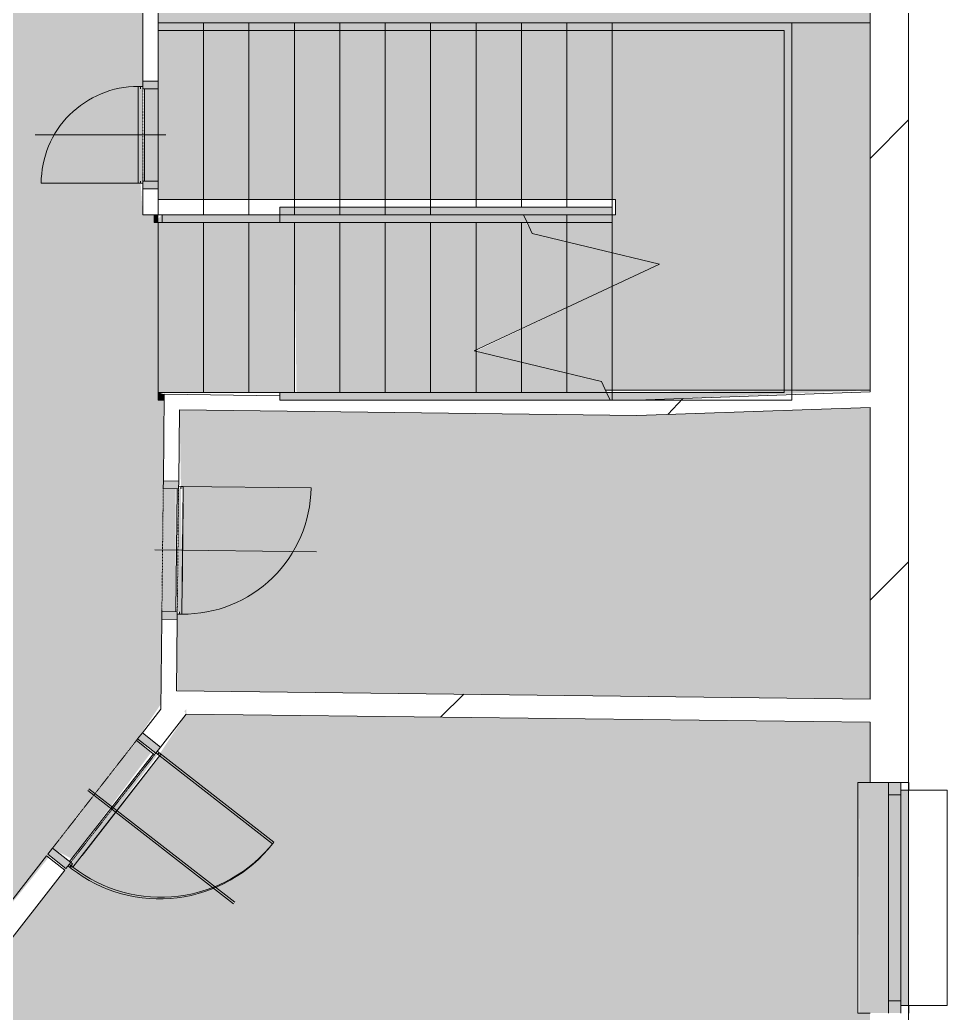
# Model space of a CAD drawing. Header units: millimetres. Extents: x 46521 to 256645, y -45352 to 20466.
# Drawn here: x 218641 to 224664, y -24364 to -17908 of the extents above; entities that cross this region are included whole.
import ezdxf

# ---------------------------------------------------------------- set-up
doc = ezdxf.new("R2010")
doc.units = ezdxf.units.MM
doc.linetypes.add('Čerchovaná se dvěma tečkami', pattern=[2.59, 1, -0.53, 0, -0.53, 0, -0.53])
for name, color, linetype, lineweight in [('A-DETL-GENF', 92, 'Continuous', 13), ('A-DETL-THIN', 151, 'Continuous', 13), ('A-DOOR', 31, 'Continuous', 13), ('A-DOOR-FRAM', 31, 'Continuous', 9), ('A-FLOR', 192, 'Continuous', 13), ('A-FLOR-HRAL', 11, 'Continuous', 13), ('A-GENM', 13, 'Continuous', 13), ('A-GLAZ', 151, 'Continuous', 13), ('A-WALL', 113, 'Continuous', 13), ('A-WALL-PATT', 111, 'Continuous', 9), ('Q-SPCQ', 91, 'Continuous', 13), ('S-STRS', 31, 'Continuous', 13), ('S-STRS-MBND', 31, 'Continuous', 9)]:
    doc.layers.add(name, color=color, linetype=linetype, lineweight=lineweight)
pattern_1 = [(45, (128025, 0), (-7184.2, 7184.2), []), (45, (130898, -3e-12), (-7184.2, 7184.2), []), (45, (136646, -7e-12), (-4310.5, 10057.9), [4064, -2032, 67.06, -1964.94])]

# ---------------------------------------------------------------- blocks, each defined once
blk = doc.blocks.new('OKNO_1k_nadsvetlik - OKNO_1k_nadsvetlik_1500x1800-1969463-Mapka _ závislý 10')
at = {"layer": 'A-GLAZ', "lineweight": 9}
h = blk.add_hatch(color=256, dxfattribs=at)
h.paths.add_polyline_path([(-750, 5), (-750, -75), (-670, -75), (-670, 5)])
h.paths.add_polyline_path([(670, -75), (750, -75), (750, 5), (670, 5)])
blk.add_hatch(color=256, dxfattribs=at).paths.add_polyline_path([(670, 5), (-670, 5), (-670, -75), (670, -75)])
for p, q in [((-750, 5), (-670, 5)), ((670, 5), (-670, 5)), ((-670, 5), (-670, -75)), ((670, 5), (750, 5)), ((670, -75), (670, 5)), ((-750, -75), (-700, -75)), ((-670, -75), (-750, -75)), ((-700, -126), (-750, -126)), ((-700, -75), (-700, -125)), ((-670, -75), (670, -75)), ((750, -75), (670, -75)), ((700, -75), (750, -75)), ((700, -125), (700, -75)), ((750, -126), (700, -126))]:
    blk.add_line(p, q, dxfattribs=at)
blk = doc.blocks.new('parapet s nosem_vnitní - parapet s nosem_vnitní-1280316-Mapka _ závislý 10')
at = {"layer": 'A-GENM', "lineweight": 9}
for points in [[(-750, 195), (-750, 190), (-750, 197.1)], [(-750, 190), (-750, 0), (750, 0), (750, 190)]]:
    blk.add_hatch(color=151, dxfattribs=at).paths.add_polyline_path(points)
for p, q in [((750, 200), (-750, 200)), ((-750, 200), (-750, 190)), ((750, 200), (-750, 200)), ((750, 190), (750, 200)), ((-750, 120), (-750, 190)), ((750, 190), (750, 120))]:
    blk.add_line(p, q, dxfattribs=at)
blk = doc.blocks.new('parapet_ext - parapet_ext-1802102-Mapka _ závislý 10')
at = {"layer": 'Q-SPCQ', "lineweight": 9}
blk.add_hatch(color=151, dxfattribs=at).paths.add_polyline_path([(-700, 0), (-700, -50), (700, -50), (700, 0), (-670, 0)])
for p, q in [((-700, -300), (-700, -51)), ((700, -51), (700, -300)), ((700, -300), (-700, -300))]:
    blk.add_line(p, q, dxfattribs=at)
blk = doc.blocks.new('DVERE_1k_oblozka - DD03_01_800x1970_koupelna-V132-Mapka _ závislý 10')
at = {"layer": 'A-DOOR', "lineweight": 9}
blk.add_hatch(color=151, dxfattribs=at).paths.add_polyline_path([(415, 77.1), (-400, 62.1), (-399.9, 37.1), (400, 47.1), (400, 62.1)])
h = blk.add_hatch(color=151, dxfattribs=at)
h.paths.add_polyline_path([(450, 47.1), (400, 47.1), (400, -52.9), (450, -52.9)])
h.paths.add_polyline_path([(-400, 47.1), (-450, 47.1), (-450, -52.9), (-400, -52.9)])
for p, q in [((-415, 47.1), (-415, 907.1)), ((0, -102.9), (0, 947.1)), ((415, 77.1), (-415, 77.1)), ((-415, 77.1), (-415, 62.1)), ((-415, 62.1), (-415, 77.1)), ((305, 77.1), (-305, 77.1)), ((415, 62.1), (415, 77.1)), ((415, 77.1), (415, 47.1)), ((-400, 47.1), (-450, 47.1)), ((-450, 47.1), (-450, -52.9)), ((-415, 62.1), (-400, 62.1)), ((-400, -52.9), (-400, 47.1)), ((-400, 37.1), (400, 37.1)), ((400, 62.1), (415, 62.1)), ((415, 62.1), (400, 62.1)), ((450, 47.1), (400, 47.1)), ((400, 47.1), (400, -52.9)), ((450, -52.9), (450, 47.1)), ((-450, -52.9), (-400, -52.9)), ((400, -52.9), (450, -52.9))]:
    blk.add_line(p, q, dxfattribs=at)
at = {"layer": 'A-DOOR', "linetype": 'Čerchovaná se dvěma tečkami', "lineweight": 9}
for p, q in [((-400, 47.1), (400, 47.1)), ((-400, -52.9), (400, -52.9))]:
    blk.add_line(p, q, dxfattribs=at)
at = {"layer": 'A-DOOR', "lineweight": 9}
blk.add_arc((-415, 77.1), 830, 360, 90, dxfattribs=at)
at = {"layer": 'A-DOOR-FRAM'}
for p, q in [((-400, 47.1), (-450, 47.1)), ((-400, -52.9), (-400, 47.1)), ((400, 47.1), (400, -52.9)), ((400, 47.1), (450, 47.1)), ((-450, -52.9), (-400, -52.9)), ((450, -52.9), (400, -52.9))]:
    blk.add_line(p, q, dxfattribs=at)
blk = doc.blocks.new('DVERE_1k_oblozka - DD03_01_900x1970_koupelna-1549520-Mapka _ závislý 10')
at = {"layer": 'A-DOOR', "lineweight": 9}
h = blk.add_hatch(color=151, dxfattribs=at)
h.paths.add_polyline_path([(500, 72.1), (450, 72.1), (450, -77.9), (500, -77.9)])
h.paths.add_polyline_path([(-450, 72.1), (-500, 72.1), (-500, -77.9), (-450, -77.9)])
blk.add_hatch(color=151, dxfattribs=at).paths.add_polyline_path([(465, 102.1), (-450, 87.1), (-428.6, 62.1), (450, 72.1), (450, 87.1)])
for p, q in [((0, -127.9), (0, 1072.1)), ((-465, 72.1), (-465, 1032.1)), ((-450, 72.1), (-500, 72.1)), ((-500, 72.1), (-500, -77.9)), ((465, 102.1), (-465, 102.1)), ((-465, 102.1), (-465, 87.1)), ((-465, 87.1), (-465, 102.1)), ((-465, 87.1), (-450, 87.1)), ((-450, 87.1), (-465, 87.1)), ((-450, -77.9), (-450, 72.1)), ((355, 102.1), (-355, 102.1)), ((450, 62.1), (450, 87.1)), ((450, 87.1), (465, 87.1)), ((500, 72.1), (450, 72.1)), ((450, 72.1), (450, -77.9)), ((465, 87.1), (465, 102.1)), ((465, 102.1), (465, 72.1)), ((500, -77.9), (500, 72.1)), ((-436.4, 62.1), (450, 62.1)), ((-500, -77.9), (-450, -77.9)), ((450, -77.9), (500, -77.9))]:
    blk.add_line(p, q, dxfattribs=at)
at = {"layer": 'A-DOOR', "linetype": 'Čerchovaná se dvěma tečkami', "lineweight": 9}
for p, q in [((-450, 72.1), (450, 72.1)), ((-450, -77.9), (450, -77.9))]:
    blk.add_line(p, q, dxfattribs=at)
at = {"layer": 'A-DOOR', "lineweight": 9}
blk.add_arc((-465, 102.1), 930, 360, 90, dxfattribs=at)
at = {"layer": 'A-DOOR-FRAM'}
for p, q in [((-450, 72.1), (-500, 72.1)), ((-450, -77.9), (-450, 72.1)), ((450, 72.1), (450, -77.9)), ((450, 72.1), (500, 72.1)), ((-500, -77.9), (-450, -77.9)), ((500, -77.9), (450, -77.9))]:
    blk.add_line(p, q, dxfattribs=at)
blk = doc.blocks.new('DVERE_1k_oblozka - DD03_01_600x1970_koupelna-V167-Mapka _ závislý 10')
at = {"layer": 'A-DOOR', "lineweight": 9}
blk.add_hatch(color=151, dxfattribs=at).paths.add_polyline_path([(-315, 77.1), (-300, 37.1), (300, 47.1), (315, 77.1)])
h = blk.add_hatch(color=151, dxfattribs=at)
h.paths.add_polyline_path([(-350, 47.1), (-350, -52.9), (-300, -52.9), (-300, 47.1)])
h.paths.add_polyline_path([(300, 47.1), (300, -52.9), (350, -52.9), (350, 47.1)])
for p, q in [((0, -102.9), (0, 747.1)), ((-315, 47.1), (-315, 707.1)), ((315, 77.1), (-315, 77.1)), ((-315, 77.1), (-315, 62.1)), ((205, 77.1), (-205, 77.1)), ((315, 62.1), (315, 77.1)), ((315, 77.1), (315, 47.1)), ((-300, 47.1), (-350, 47.1)), ((-350, 47.1), (-350, -52.9)), ((-315, 62.1), (-300, 62.1)), ((-300, -52.9), (-300, 47.1)), ((-300, 37.1), (300, 37.1)), ((300, 62.1), (315, 62.1)), ((350, 47.1), (300, 47.1)), ((300, 47.1), (300, -52.9)), ((350, -52.9), (350, 47.1)), ((-350, -52.9), (-300, -52.9)), ((300, -52.9), (350, -52.9))]:
    blk.add_line(p, q, dxfattribs=at)
at = {"layer": 'A-DOOR', "linetype": 'Čerchovaná se dvěma tečkami', "lineweight": 9}
for p, q in [((-300, 47.1), (300, 47.1)), ((-300, -52.9), (300, -52.9))]:
    blk.add_line(p, q, dxfattribs=at)
at = {"layer": 'A-DOOR', "lineweight": 9}
blk.add_arc((-315, 77.1), 630, 360, 90, dxfattribs=at)
at = {"layer": 'A-DOOR-FRAM'}
for p, q in [((-300, 47.1), (-350, 47.1)), ((-300, -52.9), (-300, 47.1)), ((300, 47.1), (300, -52.9)), ((300, 47.1), (350, 47.1)), ((-350, -52.9), (-300, -52.9)), ((350, -52.9), (300, -52.9))]:
    blk.add_line(p, q, dxfattribs=at)
blk = doc.blocks.new('DVERE_1k_oblozka - DD03_01_900x1970_koupelna-V168-Mapka _ závislý 10')
at = {"layer": 'A-DOOR', "lineweight": 9}
h = blk.add_hatch(color=151, dxfattribs=at)
h.paths.add_polyline_path([(500, 72.1), (486.4, 72.1), (500, 54.7)])
h.paths.add_polyline_path([(-450, 72.1), (-463.6, 72.1), (-450, 54.7)])
blk.add_hatch(color=151, dxfattribs=at).paths.add_polyline_path([(465, 102.1), (436.4, 87.1), (450, 87.1)])
for p, q in [((0, -127.9), (0, 1072.1)), ((-465, 72.1), (-465, 1032.1)), ((-450, -77.9), (-450, 72.1)), ((355, 102.1), (-355, 102.1)), ((450, 87.1), (465, 87.1)), ((465, 87.1), (465, 102.1)), ((465, 102.1), (465, 72.1)), ((500, -77.9), (500, 72.1))]:
    blk.add_line(p, q, dxfattribs=at)
at = {"layer": 'A-DOOR', "linetype": 'Čerchovaná se dvěma tečkami', "lineweight": 9}
for p, q in [((-450, 72.1), (436.4, 72.1)), ((-450, -77.9), (436.4, -77.9))]:
    blk.add_line(p, q, dxfattribs=at)
at = {"layer": 'A-DOOR', "lineweight": 9}
blk.add_arc((-465, 102.1), 930, 360, 90, dxfattribs=at)
at = {"layer": 'A-DOOR-FRAM'}
blk.add_line((-450, -77.9), (-450, 72.1), dxfattribs=at)
blk = doc.blocks.new('Typ horního madla - Horní madlo_Vnitřní_-1837963-Mapka _ závislý 10')
at = {"layer": 'A-FLOR-HRAL', "lineweight": 9}
for points in [[(91547.9, -20379.1), (91553.8, -20379.1), (91554.2, -20341.8), (91514.2, -20329.1), (91514.2, -20379.1)], [(92304.1, -20329.1), (92304.1, -20379.1), (92304.7, -20379.1), (92304.7, -20329.1)]]:
    blk.add_hatch(color=151, dxfattribs=at).paths.add_polyline_path(points)
for p, q in [((91514.2, -20379.1), (91514.2, -20329.1)), ((91514.2, -20329.1), (92304.1, -20329.1)), ((92304.1, -20329.1), (92304.1, -20379.1)), ((91553.8, -20379.1), (91514.2, -20379.1))]:
    blk.add_line(p, q, dxfattribs=at)
blk = doc.blocks.new('Typ horního madla - Horní madlo_Vnitřní_-V171-Mapka _ závislý 10')
at = {"layer": 'A-FLOR-HRAL', "lineweight": 9}
blk.add_hatch(color=151, dxfattribs=at).paths.add_polyline_path([(94449.8, -20379.1), (94426.4, -20329.1), (92304.7, -20329.1), (92304.7, -20379.1), (93384.8, -20379.1)])
for p, q in [((91514.2, -17977.7), (91514.2, -17927.7)), ((94759.2, -17927.7), (91514.2, -17927.7)), ((95630.9, -17927.7), (94759.2, -17927.7)), ((95630.9, -20379.1), (95630.9, -17927.7)), ((94759.2, -17977.7), (91514.2, -17977.7)), ((95580.9, -17977.7), (94759.2, -17977.7)), ((95580.9, -20329.1), (95580.9, -17977.7)), ((91514.2, -20329.1), (91514.2, -20379.1)), ((91514.2, -20329.1), (94426.4, -20329.1)), ((94449.8, -20379.1), (94426.4, -20329.1)), ((94426.4, -20329.1), (94464.2, -20329.1)), ((94464.2, -20329.1), (95580.9, -20329.1)), ((91514.2, -20379.1), (91553.8, -20379.1)), ((92304.1, -20379.1), (94449.8, -20379.1)), ((94449.8, -20379.1), (94464.2, -20379.1)), ((94464.2, -20379.1), (95630.9, -20379.1))]:
    blk.add_line(p, q, dxfattribs=at)
blk = doc.blocks.new('Typ horního madla - Horní madlo_Vnitřní_-1837980-Mapka _ závislý 10')
at = {"layer": 'A-FLOR-HRAL', "lineweight": 9}
for points in [[(91489.2, -19225.7), (91514.8, -19225.7), (91514.8, -19200.1), (91514.4, -19175.3), (91489.2, -19175.3)], [(91539.2, -19225.7), (92304.1, -19225.7), (92304.1, -19175.7), (91539.2, -19175.7)], [(92304.1, -19225.7), (92304.7, -19225.7), (92304.1, -19175.7)]]:
    blk.add_hatch(color=151, dxfattribs=at).paths.add_polyline_path(points)
for p, q in [((91489.2, -19225.7), (91489.2, -19175.3)), ((91539.2, -19225.7), (91539.2, -19175.7)), ((91539.2, -19175.7), (92304.1, -19175.7)), ((92304.1, -19124.9), (92304.1, -19174.9)), ((92304.1, -19175.7), (92304.1, -19225.7)), ((91514.8, -19225.7), (91489.2, -19225.7)), ((92304.1, -19225.7), (91539.2, -19225.7))]:
    blk.add_line(p, q, dxfattribs=at)
blk = doc.blocks.new('Typ horního madla - Horní madlo_Vnitřní_-V172-Mapka _ závislý 10')
at = {"layer": 'A-FLOR-HRAL', "lineweight": 9}
h = blk.add_hatch(color=151, dxfattribs=at)
h.paths.add_polyline_path([(93384.8, -19225.7), (93911.9, -19225.7), (93888.6, -19175.7), (92304.7, -19175.7), (92304.7, -19225.7)])
h.paths.add_polyline_path([(91514.8, -19225.7), (91539.2, -19225.7), (91539.2, -19175.7), (91514.8, -19200.1)])
blk.add_hatch(color=151, dxfattribs=at).paths.add_polyline_path([(94464.2, -19174.9), (94464.2, -19124.9), (92304.7, -19124.9), (92304.7, -19174.9), (93384.8, -19174.9)])
for p, q in [((91489.2, -19175.3), (91489.2, -19225.7)), ((91539.2, -19175.7), (93888.6, -19175.7)), ((94464.2, -19124.9), (92304.1, -19124.9)), ((94464.2, -19174.9), (92304.1, -19174.9)), ((93911.9, -19225.7), (93888.6, -19175.7)), ((93888.6, -19175.7), (94464.2, -19175.7)), ((94464.2, -19174.9), (94464.2, -19124.9)), ((94464.2, -19175.7), (94464.2, -19225.7)), ((91514.2, -19225.7), (93911.9, -19225.7)), ((93911.9, -19225.7), (94464.2, -19225.7))]:
    blk.add_line(p, q, dxfattribs=at)

msp = doc.modelspace()

# ---------------------------------------------------------------- hatches: boundary and pattern name
at = {"layer": 'A-DETL-GENF', "lineweight": 9}
h = msp.add_hatch(color=151, dxfattribs=at)
h.paths.add_polyline_path([(205623, -23536.6), (205623, -23436.6), (203568.8, -23436.2), (203519.6, -23330.6), (202791.8, -23153.7), (203851.9, -22659.4), (203124.1, -22482.5), (203074.7, -22376.5), (201361.8, -22376.5), (201361.8, -23531.5), (205464.3, -23536.6)])
h.paths.add_polyline_path([(179281.5, -23449.3), (179911.5, -23449.3), (179911.5, -23374.3), (180811.5, -23379.3), (180811.5, -23449.3), (181516.1, -23449.3), (181501.1, -23165.8), (181486.1, -23165.8), (181501.1, -22265.8), (181516.1, -22250.8), (181516.1, -21375.2), (181296.1, -21375.2), (181296.1, -21125.2), (181516.1, -21125.2), (181516.1, -19774.5), (181266.1, -19774.5), (181266.1, -19524.5), (181514.4, -19524.5), (181480.6, -18122), (181438.6, -17411.6), (180649.7, -17441.1), (180646.9, -17443.5), (179749.6, -17438.5), (179746.9, -17426.4), (178869.8, -17456.6), (178866.9, -17459), (177969.7, -17454), (177967, -17441.9), (176772.2, -17455.7), (176772.2, -19579.6), (177805.1, -19579.6), (179281.5, -21056), (179281.5, -23379.3)])
h.paths.add_polyline_path([(182141.6, -21565.8), (182141.6, -19113.6), (181766.1, -19113.6), (181772.2, -21565.8)])
h.paths.add_polyline_path([(182341.6, -21565.8), (182358.1, -21565.8), (182341.6, -21527.4)])
h.paths.add_polyline_path([(222474.7, -20315.3), (224164.3, -20315.3), (224164.3, -17927.7), (219539.1, -17927.7), (219539.1, -19075.3), (222509.1, -19075.3), (222509.1, -19175.3), (221913.3, -19175.7), (221969.3, -19295.7), (222488.9, -19422), (222488.9, -19639.8), (221603.9, -20061.1), (222418.5, -20259.1), (222444.7, -20315.3)])
h.paths.add_polyline_path([(184107.2, -20290.8), (186375.2, -20290.8), (186360.2, -20150.8), (186345.2, -20150.8), (186360.2, -19550.8), (186375.2, -19535.8), (186375.2, -19113.6), (183525.4, -19114), (183583.4, -19238.3), (184410.2, -19460.5), (183525.2, -19873.2), (183525.2, -20109.4), (184049, -20236.7), (184074.2, -20290.8)])
h.paths.add_polyline_path([(186475.2, -20150.8), (186475.2, -19550.8), (186385.2, -19550.8), (186385.2, -20150.8), (186450.2, -20150.8)])
h.paths.add_polyline_path([(187737.2, -18728.2), (187737.2, -18608.2), (186637.2, -18608.2), (186637.2, -18728.2)])
h.paths.add_polyline_path([(186667.2, -18528.2), (186727.2, -18508.2), (187787.2, -18528.2), (187787.2, -18431.9), (185295.2, -18442.1), (185295.2, -18478.2), (186587.2, -18478.2), (186587.2, -18528.2), (186637.2, -18528.2)])
h.paths.add_polyline_path([(182041.5, -18478.2), (185045.2, -18478.2), (185045.2, -18167), (185165.2, -18167), (185165.2, -17367), (185045.2, -17367), (185037.2, -17225.4), (182041.5, -17225.4), (182041.5, -18122)])
h.paths.add_polyline_path([(188352.2, -18478.2), (188352.2, -18477.2), (188402.2, -18477.2), (188402.2, -18431.9), (188037.2, -18431.9), (188037.2, -18478.2), (188275.2, -18478.2)])
h.paths.add_polyline_path([(181748.7, -18478.2), (181791.5, -18478.2), (181791.5, -16845.8), (181772.2, -16845.8), (181772.2, -17195.8), (181683.8, -17195.8), (181748.7, -18471.8), (181721.7, -18478.2)])
h.paths.add_polyline_path([(194322.2, -18478.2), (194322.2, -18477.2), (194372.2, -18477.2), (194372.2, -18431.9), (193372.2, -18431.9), (193372.2, -18477.2), (193422.2, -18478.2)])
h.paths.add_polyline_path([(192222.2, -18478.2), (192222.2, -18477.2), (192272.2, -18477.2), (192272.2, -18431.9), (191272.2, -18431.9), (191272.2, -18477.2), (191322.2, -18478.2)])
h.paths.add_polyline_path([(189552.2, -18478.2), (190172.2, -18477.2), (190172.2, -18431.9), (189502.2, -18431.9), (189502.2, -18477.2), (189552.2, -18477.2)])
h.paths.add_polyline_path([(196401.5, -18478.2), (196472.2, -18477.2), (196472.2, -18431.9), (195472.2, -18431.9), (195472.2, -18477.2), (196301.5, -18478.2)])
h.paths.add_polyline_path([(198051.5, -18478.2), (198214.2, -18477.2), (198214.2, -18431.9), (197572.2, -18431.9), (197572.2, -18477.2), (197801.5, -18478.2)])
h.paths.add_polyline_path([(199393.2, -18478.2), (199372.2, -18431.9), (199264.2, -18431.9), (199264.2, -18477.2), (199387.3, -18478.2)])
h.paths.add_polyline_path([(185245.2, -18217), (185272.2, -18217), (185265.2, -17317), (185245.2, -17317), (185245.2, -18167)])
h.paths.add_polyline_path([(200868.5, -17238.3), (203299.9, -17238.3), (203284.9, -16661.9), (203269.9, -16661.9), (203284.9, -15861.9), (203299.9, -15846.9), (203284.9, -15721.9), (199730.5, -15721.9), (199737.6, -16250.2), (199807.9, -16251.3), (199812.6, -17238.3)])
h.paths.add_polyline_path([(203399.9, -17238.3), (205651.5, -17238.3), (205651.5, -17169.9), (206171.1, -17169.9), (206166.3, -15721.9), (203399.9, -15721.9), (203399.9, -15861.9), (203309.9, -15861.9), (203309.9, -16661.9), (203399.9, -16661.9), (203399.9, -16986.9)])
h.paths.add_polyline_path([(224164.3, -17238.3), (224414.3, -17238.3), (224414.3, -17142.7), (223299.2, -17142.7), (223299.5, -17237.9), (223299.5, -17238.3)])
h.paths.add_polyline_path([(222998.2, -16893.3), (222548.2, -16893.3), (222548.2, -16493.3), (222996.6, -16493.3), (222997.1, -16613.4)])
h.paths.add_polyline_path([(222999.5, -17238.3), (222991.4, -15305.1), (219588.2, -15317.2), (219600.5, -15516.2), (219614.8, -15516.9), (219585.8, -16316.8), (219570.8, -16316.8), (219569.9, -17238.3), (222998.2, -17238.3)])
h.paths.add_polyline_path([(216490.6, -17238.3), (219454.7, -17238.3), (219488.2, -16315.1), (219560.8, -16314.8), (219560.8, -15516.2), (219484.8, -15514.9), (219485.7, -15317.2), (218156.3, -15321.8), (218153.6, -13416.8), (218243.5, -13416.7), (218242.4, -12616.7), (218152.4, -12616.7), (218148.5, -9896.8), (218238.4, -9896.7), (218237.3, -9096.7), (218147.3, -9096.7), (218143.6, -6517.4), (218233.5, -6517.2), (218232.4, -5717.2), (218142.4, -5717.2), (218141.1, -4804.7), (217866.3, -4819.7), (217866.3, -4834.7), (217066.3, -4819.7), (217051.3, -4804.7), (216563.6, -4804.7), (216562.5, -7500.5), (216948.3, -7493.8), (216955.3, -7893.7), (216535.4, -7906.1), (216534.5, -10505.4), (216943.1, -10491.1), (216957.1, -10890.9), (216507.4, -10906.6), (216529.1, -11224.8), (216535.2, -11224.8), (216521.2, -13224.8), (216501.2, -13224.8), (216521.2, -14214.8), (216527.3, -14214.8), (216513.3, -16214.8), (216493.3, -16214.8), (216513.3, -16493.3), (216956.3, -16493.3), (216956.3, -16893.3), (216491.5, -16893.3), (216490.6, -17233.5)])
h.paths.add_polyline_path([(206371.2, -17208.3), (206371.3, -17208), (206371.2, -17208.2)])
h.paths.add_polyline_path([(199372.2, -16301.9), (199383.2, -16301.1), (199372.2, -16301.1)])
h.paths.add_polyline_path([(204689.4, -15621.9), (204719.4, -15606.9), (204719.4, -15591.9), (205619.4, -15606.9), (205634.4, -15621.9), (206166.2, -15621.9), (206161.7, -15215.3), (206039.9, -15215.7), (206044.9, -14215.6), (206161.7, -14214.6), (206155.3, -13220.3), (206033.5, -13219.6), (206038.5, -12220.7), (206155.3, -12219.6), (206152.2, -11931.2), (205734.4, -11932.5), (205733.1, -11532.5), (206153.1, -11531.2), (206145.8, -11220.3), (206027.2, -11220.7), (206032.2, -10220.7), (206149, -10219.7), (206142.6, -9215.3), (206020.8, -9214.7), (206025.8, -8215.7), (206142.6, -8214.7), (206132, -7215.3), (206014.4, -7215.7), (206019.4, -6215.7), (206136.2, -6214.7), (206132, -5950), (205735.4, -5950), (205735.4, -5391.9), (204259.4, -5391.9), (204259.4, -15621.9), (204669.4, -15621.9)])
h.paths.add_polyline_path([(203399.9, -15621.9), (204159.4, -15621.9), (204144.4, -14601.9), (204129.4, -14601.9), (204144.4, -13801.9), (204159.4, -13786.9), (204159.4, -12892.6), (199717.7, -12952.4), (199726, -13745.2), (199796.4, -13744.9), (199791.4, -14744.9), (199726, -14746.4), (199730.3, -15621.9), (203299.9, -15621.9)])
h.paths.add_polyline_path([(218256.1, -15201.4), (222991.4, -15185.1), (222977.4, -14407.4), (222859.7, -14407.9), (222868.4, -12407.8), (222980.5, -12407.1), (222977.4, -11716.7), (218251.1, -11716.7), (218268.5, -12615.5), (218282.4, -12616.7), (218267.4, -13416.7), (218253.5, -13416.8), (218253.6, -13466.8)])
h.paths.add_polyline_path([(199767.2, -12851.7), (204159.4, -12792.6), (204144.4, -12661.9), (204129.4, -12661.9), (204144.4, -11861.9), (204159.4, -11846.9), (204159.4, -5528.2), (200117.2, -5528.2), (200117.2, -5928.2), (199735.2, -5928.2), (199759, -6199.9), (199761.5, -6199.9), (199745.7, -7200), (199741.1, -7201.4), (199768.3, -8199.9), (199770.7, -8199.9), (199755, -9200), (199750.3, -9201.4), (199777.6, -10209.9), (199780, -10211.4), (199775, -11209.9), (199759.6, -11210.8), (199763, -11534.3), (200135.3, -11534.4), (200148.2, -11921.7), (199763, -11935), (199765.3, -12446.5)])
h.paths.add_polyline_path([(206355.3, -12219.6), (206355.4, -12219.6), (206352.4, -11311.4)])
h.paths.add_polyline_path([(219262.5, -11616.7), (219262.5, -11016.7), (219582.5, -11016.7), (219582.5, -11616.7), (222567.4, -11616.7), (222567.4, -10496.7), (222977.4, -10496.7), (222964.7, -10407.4), (222844, -10407.9), (222852.6, -8407.9), (222964.7, -8406.8), (222963.6, -8216.7), (218246, -8216.7), (218263.4, -9095.5), (218277.3, -9096.7), (218262.3, -9896.7), (218248.4, -9896.8), (218251.1, -11616.7)])
h.paths.add_polyline_path([(216206.5, -11224), (216206.5, -11224), (216207.3, -10906.6)])
h.paths.add_polyline_path([(206349, -10219.7), (206349.1, -10219.7), (206348.8, -10176.3)])
h.paths.add_polyline_path([(206342.6, -8214.7), (206342.7, -8214.7), (206341.6, -7906.1)])
h.paths.add_polyline_path([(216214.5, -8214), (216214.5, -8214), (216215.3, -7906.1)])
h.paths.add_polyline_path([(218245.9, -8116.7), (222553.6, -8116.7), (222553.6, -7516.7), (222961.2, -7516.7), (222952.9, -7407.5), (222832.1, -7407.9), (222840.8, -5407.9), (222952.9, -5407.2), (222950.1, -4804.7), (218241.1, -4804.7), (218258.5, -5716), (218272.4, -5717.2), (218257.4, -6517.2), (218243.5, -6517.4), (218245.6, -7906.1)])
h.paths.add_polyline_path([(206336.2, -6214.7), (206336.3, -6214.7), (206335.4, -5950)])
h.paths.add_polyline_path([(222948.9, -4704.7), (222950.1, -4704.7), (222948.9, -4397.9), (222820.3, -4398), (222828.9, -2397.9), (222941, -2397.2), (222937.4, -1904.5), (222549.1, -1906), (222547.4, -1466), (220127.6, -1497.9), (220126.6, -1503.9), (218127.6, -1495.3), (218126.6, -1483), (216979.7, -1488.9), (216981.3, -1897.4), (216571.3, -1899), (216571.3, -4704.7), (221409.5, -4704.7)])
h.paths.add_polyline_path([(222948.9, -4397.9), (222941, -4397.5), (222941, -4397.9)])
at = {"layer": 'A-FLOR'}
h = msp.add_hatch(color=151, dxfattribs=at)
h.paths.add_polyline_path([(199764.3, -30076.6), (199764.3, -29535.6), (200164.3, -29535.6), (200164.3, -24894.3), (199374.3, -24909.3), (199372.2, -24924.3), (198574.3, -24909.3), (198559.3, -24894.3), (197964.3, -24894.3), (197964.3, -30076.6), (198454.6, -30076.6), (198454.6, -29899.5), (199654.6, -29906.6), (199654.6, -30076.6)])
h.paths.add_polyline_path([(187724.8, -30046.6), (187764.9, -30046.6), (187724.8, -26558.1), (189513.8, -25126.8), (189315.7, -24954.6), (189295, -24943.5), (188691.1, -24295.7), (188690.7, -24274.5), (188103.1, -23666.1), (185125.2, -23699.3), (185125.2, -30046.6), (185274.3, -30046.6), (185274.3, -29896.9), (187674.3, -29906.6), (187674.3, -30046.6)])
h.paths.add_polyline_path([(182274.3, -30046.6), (182274.3, -29901.6), (183174.3, -29906.6), (183174.3, -30046.6), (183474.3, -30046.6), (183474.3, -29899.5), (184674.3, -29906.6), (184674.3, -30046.6), (184975.2, -30046.6), (184975.2, -23684), (184252.5, -23703.2), (184252.5, -23718.2), (183352.5, -23703.2), (183352.4, -23693.3), (182186.1, -23700), (182186.1, -23970), (181766.1, -23970), (181766.1, -24139.3), (181844.8, -24139.3), (181836.1, -25639.3), (181766.1, -25639.3), (181766.1, -29535.6), (182166.1, -29535.6), (182184.8, -30046.6)])
h.paths.add_polyline_path([(190674.3, -30046.6), (190889.4, -30046.6), (190889.3, -25176.6), (190654.3, -25191.6), (190654.3, -25206.6), (189754.3, -25191.6), (189739.3, -25176.6), (189704.3, -25176.6), (189691.7, -25176.6), (187875.7, -26629.6), (187915.2, -30046.6), (188274.3, -30046.6), (188274.3, -29896.9), (190674.3, -29906.6)])
h.paths.add_polyline_path([(194264.3, -30046.6), (194264.3, -29846.9), (197864.3, -29846.9), (197864.3, -23686.6), (193784.5, -23686.6), (193232.7, -24289.8), (193222.6, -24311.6), (192592.5, -24932.7), (192576.6, -24937.4), (192432.8, -25101.6), (194169.1, -26688.5), (194169.1, -30046.6)])
h.paths.add_polyline_path([(191039.4, -30046.6), (191274.3, -30046.6), (191274.3, -29896.9), (193674.3, -29906.6), (193679.2, -30046.6), (194019.1, -30046.6), (194019.1, -26754.6), (192281.9, -25176.6), (192184.3, -25191.6), (192184.3, -25206.6), (191284.3, -25191.6), (191269.3, -25176.6), (191052.9, -25176.6), (191044.1, -28338)])
h.paths.add_polyline_path([(220614.3, -28719.3), (221214.3, -28719.3), (221214.3, -28642.2), (222414.3, -28649.3), (222414.3, -28719.3), (222734.3, -28719.3), (222734.3, -28644.3), (223634.3, -28649.3), (223634.3, -28719.3), (223764.3, -28719.3), (223764.3, -28319.3), (224164.3, -28319.3), (224164.3, -25308.2), (219733.8, -25276.5), (219748.4, -25291.4), (218833.6, -25266.7), (218818.4, -25251.5), (218149.3, -25251.1), (218149.3, -28719.3), (218214.3, -28719.3), (218214.3, -28639.6), (220614.3, -28649.3)])
h.paths.add_polyline_path([(217564.3, -28719.3), (217749.3, -28719.3), (217749.3, -28319.3), (217999.3, -28319.3), (217999.3, -24431.8), (214874.3, -24431.8), (214889.3, -24859.3), (214904.3, -24859.3), (214889.3, -25759.3), (214874.3, -25774.3), (214874.3, -28719.3), (215164.3, -28719.3), (215164.3, -28639.6), (217564.3, -28649.3)])
h.paths.add_polyline_path([(206114.3, -28719.3), (206224.3, -28719.3), (206224.3, -28642.2), (207424.3, -28649.3), (207424.3, -28719.3), (207949.3, -28719.3), (207949.3, -23677.1), (207333.5, -23682.1), (207347.8, -23696.9), (206533.2, -23668), (206517.9, -23652.8), (206153, -23652.2), (206153, -23956.6), (205724.8, -23956.6), (205714.3, -26067.8), (205714.3, -28319.3), (206114.3, -28338), (206114.3, -28649.3)])
h.paths.add_polyline_path([(207949.3, -22429.3), (207924.3, -22429.3), (207924.3, -21979.3), (208344.3, -21979.3), (208344.3, -22284.3), (208729.3, -22269.3), (208729.3, -22254.3), (209529.3, -22269.3), (209544.3, -22284.3), (210574.6, -22269.3), (210574.6, -22254.3), (211374.6, -22269.3), (211389.6, -22284.3), (212154.6, -22284.3), (212154.6, -22534.3), (213145.9, -22534.3), (213376.9, -22735.1), (213398.6, -22735.1), (214026.5, -23358), (214026.5, -23378.8), (214968.1, -24281.8), (218082, -24281.8), (218866.4, -23303), (218977.1, -23360.3), (219493.9, -22668.2), (219405.6, -22582.1), (219556.5, -22354.9), (219563.2, -21754.2), (219653.2, -21754.2), (219653.2, -20955.1), (219572.1, -20954.2), (219572.6, -20379.5), (219538.9, -20379.1), (219538.9, -19225.7), (219513.9, -19225.7), (219513.9, -19175.3), (219439.1, -19175.3), (219424.1, -18955.3), (219409.1, -18955.3), (219424.1, -18355.3), (219439.1, -18340.3), (219439.1, -17238.3), (216490.6, -17238.3), (216490.1, -17408.3), (215464.5, -17408.3), (215464.5, -17535.4), (214264.5, -17528.3), (214264.5, -17408.3), (214026.2, -17408.3), (214051, -20310.9), (213264.4, -20303.3), (213264.4, -20200.9), (212464.4, -20200.9), (212464.4, -20310.9), (209084.9, -20331.5), (207814.5, -20358), (207814.5, -20188), (207624.5, -20188), (207624.5, -20098), (206824.5, -20098), (206824.5, -20188), (205784.5, -20188), (205784.5, -18222.8), (205651.5, -18222.8), (205651.5, -17238.3), (203399.9, -17238.3), (203414.9, -17851.9), (203429.9, -17851.9), (203414.9, -18651.9), (203399.9, -18666.9), (203414.9, -19775.4), (203429.9, -19775.4), (203414.9, -20375.4), (203399.9, -20390.4), (203399.9, -20656.9), (201297.2, -20656.9), (201297.2, -20280.9), (201148.2, -20295.9), (201148.2, -20310.9), (200548.2, -20295.9), (200533.2, -20280.9), (200134.1, -20280.9), (200134.1, -21508.2), (199485.7, -21527.4), (199481.5, -21538.2), (198881.5, -21523.2), (198866.5, -21508.2), (197155.7, -21527.4), (197166.5, -21538.2), (196551.5, -21523.2), (196536.5, -21508.2), (196401.5, -21527.4), (196401.5, -21748.2), (195537.7, -21748.2), (195537.7, -21658.2), (194637.7, -21658.2), (194637.7, -21748.2), (191447.5, -21748.2), (189825.2, -20300.6), (189825.2, -18728.2), (189552.2, -18728.2), (189552.2, -18805.2), (188352.2, -18798.2), (188352.2, -18728.2), (188275.2, -18728.2), (188275.2, -20625.8), (188185.2, -20625.8), (188185.2, -21425.8), (188275.2, -21425.8), (188275.2, -21715.8), (183355.2, -21715.8), (183352.4, -22135.8), (181766.1, -22135.8), (181766.1, -22265.8), (181526.1, -22265.8), (181537.1, -23165.8), (181766.1, -23165.8), (181772.2, -23552.4), (183351.6, -23543.6), (183355.2, -23683.3), (184252.4, -23678.2), (184252.5, -23538.2), (186146.8, -23527.3), (186146.8, -23362.9), (186370.9, -23361.6), (186371.9, -23526), (188166.5, -23515.7), (189625.5, -25026.6), (192292.6, -25015.6), (193720.8, -23536.6), (197664.3, -23536.6), (197664.3, -23166.6), (197964.3, -23166.6), (197964.3, -24794.3), (200164.3, -24794.3), (200164.3, -23937.5), (199764.7, -23937.5), (199764.7, -23527.5), (201361.8, -23527.4), (201361.8, -22376.5), (205001.8, -22376.5), (205002.2, -21816.5), (206061.8, -21816.5), (206055, -23436.6), (205623, -23436.6), (205623, -23536.6), (206535.1, -23553.1), (206535.1, -23643), (207333.5, -23656.6), (207335, -23566.6), (207949.3, -23566.6), (207949.3, -22434.3)])
h.paths.add_polyline_path([(212149.3, -28719.3), (212264.3, -28719.3), (212264.3, -28639.6), (214664.3, -28649.3), (214664.3, -28719.3), (214724.3, -28719.3), (214724.3, -25759.3), (214864.3, -25759.3), (214859.7, -24859.3), (214724.3, -24859.3), (214724.3, -24281.8), (214751.4, -24281.8), (213912.3, -23477.1), (214000.3, -23367.5), (213359.6, -22753.1), (213262.7, -22854.1), (213085.6, -22684.3), (211754.6, -22684.3), (211754.6, -22434.3), (211374.6, -22434.3), (211374.6, -22294.3), (210574.6, -22294.3), (210574.6, -22434.3), (209529.3, -22434.3), (209529.3, -22294.3), (208729.3, -22294.3), (208729.3, -22434.3), (208049.3, -22434.3), (208049.3, -28589.6), (211624.3, -28599.3), (211624.3, -28719.3), (211749.3, -28719.3), (211749.3, -28319.3), (212149.3, -28338)])
h.paths.add_polyline_path([(219733.8, -25251.2), (219735.3, -25111.2), (224164.3, -25158.2), (224164.3, -24364.3), (224085.7, -24364.3), (224094.3, -22864.3), (224164.3, -22864.3), (224164.3, -22472.9), (219721.5, -22420.6), (219546.3, -22682.2), (219548.5, -22691.6), (218971, -23401.6), (218954.7, -23405.3), (218149.3, -24439.5), (218149.3, -25094.4), (218835.3, -25101.7), (218835.3, -25241.7), (219733.7, -25251.2)])
h.paths.add_polyline_path([(200424.3, -25069.3), (200424.3, -24889.3), (205614.3, -24889.3), (205612.2, -23646.6), (200264.6, -23646.6), (200264.7, -24889.3), (200414.6, -24894.3), (200421.6, -25019.3)])
h.paths.add_polyline_path([(217764.3, -22689.3), (217764.3, -22289.3), (218164.3, -22289.3), (218149.3, -22689.3), (218082, -22689.3)])
h.paths.add_polyline_path([(219721.5, -22420.6), (219721.1, -22388.8), (219708.4, -22401)])
h.paths.add_polyline_path([(224164.3, -22322.9), (224164.3, -20426.5), (222647.3, -20479.4), (219677.8, -20443), (219687.4, -20955.2), (219702.1, -20955.2), (219678.2, -21755.5), (219663, -21770.6), (219662.6, -22269.9), (223749, -22318)])
h.paths.add_polyline_path([(196301.5, -21648.2), (196301.5, -18728.2), (195522.2, -18728.2), (195522.2, -18805.2), (194322.2, -18798.2), (194322.2, -18728.2), (194161.5, -18728.2), (194161.5, -19128.2), (193761.5, -19128.2), (193761.5, -18728.2), (193422.2, -18728.2), (193422.2, -18805.2), (192222.2, -18798.2), (192222.2, -18728.2), (191322.2, -18728.2), (191322.2, -18805.2), (190122.2, -18798.2), (190122.2, -18728.2), (189975.2, -18728.2), (189975.2, -20233.4), (191504.7, -21598.2), (194292.7, -21618.2), (194292.7, -21648.2), (194637.7, -21633.2), (194637.7, -21618.2), (195537.7, -21633.2), (195552.7, -21648.2), (195587.7, -21648.2)])
h.paths.add_polyline_path([(186475.2, -21565.8), (188175.2, -21565.4), (188160.2, -21425.8), (188145.2, -21425.8), (188160.2, -20625.8), (188175.2, -20610.8), (188175.2, -18728.2), (186475.2, -18728.2), (186489.9, -20311.1), (186500.2, -20311.1), (186489.9, -20411.9), (186475.2, -20411.9), (186475.2, -21565.4)])
h.paths.add_polyline_path([(196551.5, -21498.2), (197151.5, -21498.2), (197166.5, -21408.2), (197951.5, -21408.2), (197951.5, -19988.2), (197151.5, -20003.2), (197151.5, -20018.2), (196551.5, -20003.2), (196536.5, -19988.2), (196401.5, -20003.2), (196401.5, -21408.2), (196551.5, -21408.2)])
h.paths.add_polyline_path([(198881.5, -21498.2), (199481.5, -21498.2), (199481.5, -21408.2), (199626.5, -21408.2), (199614, -19988.2), (199481.5, -20003.2), (199481.5, -20018.2), (198881.5, -20003.2), (198866.5, -19988.2), (198051.5, -19988.2), (198051.5, -21408.2), (198881.5, -21408.2)])
h.paths.add_polyline_path([(199834.6, -21408.2), (200053.8, -21408.2), (200034.1, -20280.9), (199726.5, -20280.9), (199726.5, -21408.2)])
h.paths.add_polyline_path([(202922.6, -20556.9), (203299.9, -20556.9), (203299.9, -20375.4), (203389.9, -20375.4), (203389.9, -19775.4), (203299.9, -19775.4), (203299.9, -19336.9), (202302.2, -19336.9), (202317.2, -19791.9), (202332.2, -19791.9), (202317.2, -20391.9), (202302.2, -20402), (202302.2, -20556.9), (202562.8, -20556.9)])
h.paths.add_polyline_path([(202202.2, -20556.9), (202202.2, -20391.9), (202292.2, -20391.9), (202292.2, -19791.9), (202202.2, -19791.9), (202202.2, -19336.9), (201397.2, -19336.9), (201397.2, -20556.9)])
h.paths.add_polyline_path([(222647.3, -20379.4), (224164.3, -20315.3), (222451.2, -20329.1), (222474.7, -20377.3)])
h.paths.add_polyline_path([(200548.2, -20270.9), (201148.2, -20270.9), (201148.2, -20180.9), (201297.2, -20180.9), (201297.2, -19236.9), (201707.2, -19236.9), (201707.2, -17626.9), (199739.3, -17626.9), (199767.8, -18867.5), (200399.3, -18867.5), (200414.3, -20180.9), (200548.2, -20180.9)])
h.paths.add_polyline_path([(208134.5, -20231.3), (210060.8, -20190.9), (210060.8, -17408.3), (209776.3, -17408.3), (209776.3, -17535.4), (208576.3, -17528.3), (208576.3, -17408.3), (207976.3, -17408.3), (207976.3, -17535.4), (206776.3, -17528.3), (206776.3, -17408.3), (206274.5, -17408.3), (206274.5, -20088), (206824.5, -20073), (206824.5, -20058), (207624.5, -20073), (207639.5, -20088), (208134.5, -20088), (208134.5, -20191)])
h.paths.add_polyline_path([(213690.7, -20190.9), (213691.7, -20053.3), (213874.8, -20051.2), (213851.2, -17408.3), (213634.5, -17408.3), (213634.5, -17535.4), (212434.5, -17528.3), (212434.5, -17408.3), (211584.5, -17408.3), (211584.5, -17535.4), (210384.5, -17528.3), (210384.5, -17408.3), (210160.8, -17408.3), (210160.8, -20190.9), (212464.4, -20175.9), (212464.4, -20160.9), (213264.4, -20175.9), (213279.4, -20190.9), (213689.5, -20190.9)])
h.paths.add_polyline_path([(200134.1, -20180.9), (200299.3, -20180.9), (200299.3, -18967.5), (199544.4, -18967.5), (199544.4, -18728.2), (199314.2, -18733.3), (199314.2, -18805.2), (198164.2, -18798.2), (198164.2, -18728.2), (198051.5, -18728.2), (198051.5, -19888.2), (199726.5, -19888.2), (199726.5, -20180.9), (200034.1, -20180.9)])
h.paths.add_polyline_path([(196501.5, -19888.2), (197801.5, -19888.2), (197801.5, -18728.2), (197622.2, -18728.2), (197622.2, -18805.2), (196422.2, -18798.2), (196401.5, -19888.2)])
h.paths.add_polyline_path([(202202.2, -19236.9), (203299.9, -19236.9), (203299.9, -18651.9), (203389.9, -18651.9), (203389.9, -17851.9), (203299.9, -17851.9), (203299.9, -17626.9), (201807.2, -17626.9), (201807.2, -19236.9), (201873.8, -19236.9)])
h.paths.add_polyline_path([(183583.4, -19113.6), (186375.2, -19105.4), (186375.2, -19071.9), (183525.2, -19113.6)])
h.paths.add_polyline_path([(182141.6, -19113.6), (182141.6, -18911.6), (186375.2, -18871.9), (186375.2, -18728.2), (181766.1, -18728.2), (181772.2, -19113.6)])
h.paths.add_polyline_path([(219449.1, -18955.3), (219538.9, -18955.3), (219538.9, -18355.3), (219449.1, -18355.3)])
h.paths.add_polyline_path([(223199.5, -17927.7), (224164.3, -17927.7), (224164.3, -17488.3), (219539.1, -17488.3), (219539.1, -17927.7), (222999.5, -17927.7)])
h.paths.add_polyline_path([(217750.5, -17888.3), (217750.5, -17488.3), (218150.5, -17488.3), (218150.5, -17888.3)])
h.paths.add_polyline_path([(212113.8, -17888.3), (211713.8, -17888.3), (211713.8, -17488.3), (212113.8, -17488.3), (212113.8, -17672.4)])
h.paths.add_polyline_path([(201707.2, -17526.9), (203299.9, -17526.9), (203299.9, -17238.3), (199737.6, -17251.3), (199739.3, -17526.9), (200868.5, -17526.9)])
at = {"layer": 'A-WALL-PATT'}
h = msp.add_hatch(dxfattribs=at)
h.set_pattern_fill('FP_55', color=256, angle=45, style=0, pattern_type=2)
h.set_pattern_definition(pattern_1)
h.paths.add_polyline_path([(219439.1, -19075.3), (219539.1, -19075.3), (219539.1, -19005.3), (219439.1, -19005.3)])
h.paths.add_polyline_path([(219539.1, -18305.3), (219539.1, -17238.3), (219439.1, -17238.3), (219439.1, -18305.3)])
h = msp.add_hatch(dxfattribs=at)
h.set_pattern_fill('FP_55', color=256, angle=45, style=0, pattern_type=2)
h.set_pattern_definition(pattern_1)
h.paths.add_polyline_path([(224389.3, -28719.3), (224414.3, -28719.3), (224414.3, -24364.3), (224164.3, -24364.3), (224164.3, -28719.3), (224237.8, -28719.3)])
h.paths.add_polyline_path([(224164.3, -22864.3), (224414.3, -22864.3), (224414.3, -17238.3), (224164.3, -17238.3), (224164.3, -22472.9)])
h = msp.add_hatch(dxfattribs=at)
h.set_pattern_fill('FP_61', color=256, angle=45, style=0, pattern_type=2)
h.set_pattern_definition(pattern_1)
h.paths.add_polyline_path([(222488.9, -19175.3), (222509.1, -19175.3), (222488.9, -19075.3), (219439.1, -19075.3), (219439.1, -19175.3), (221409.5, -19175.3)])
h.paths.add_polyline_path([(221409.5, -19174.9), (220329.4, -19174.9), (220329.4, -19124.9), (222488.9, -19124.9), (222488.9, -19174.9)])
h = msp.add_hatch(dxfattribs=at)
h.set_pattern_fill('FP_112', color=256, angle=45, style=0, pattern_type=2)
h.set_pattern_definition([(47, (128025, 0), (-7430.6, 6929.1), []), (47, (130897, 100), (-7430.6, 6929.1), []), (47, (136641, 301), (-4658.9, 9901.3), [4064, -2032, 67.06, -1964.94])])
h.paths.add_polyline_path([(222648.4, -20479.4), (224164.3, -20426.5), (224164.3, -20326.4), (222647.3, -20379.4)])
h = msp.add_hatch(dxfattribs=at)
h.set_pattern_fill('FP_89', color=256, angle=45, style=0, pattern_type=2)
h.set_pattern_definition([(44.363, (128025, 0), (-7103.9, 7263.6), []), (44.363, (130898, -32), (-7103.9, 7263.6), []), (44.363, (136645, -96), (-4198.4, 10105.2), [4064, -2032, 67.06, -1964.94])])
h.paths.add_polyline_path([(219556.1, -22388.8), (219618.4, -22308.8), (219656.7, -22338.7), (219657.5, -21805.2), (219562.6, -21805.3), (219557.5, -22269.9)])
h.paths.add_polyline_path([(219672.6, -20905.4), (219677.8, -20343), (219578.9, -20341.8), (219572.6, -20904.2), (219672.1, -20905.4)])
h = msp.add_hatch(dxfattribs=at)
h.set_pattern_fill('FP_111', color=256, angle=45, style=0, pattern_type=2)
h.set_pattern_definition([(44.297, (128025, 0), (-7095.5, 7271.8), []), (44.297, (130898, -35), (-7095.5, 7271.8), []), (44.297, (136645, -106), (-4186.8, 10110), [4064, -2032, 67.06, -1964.94])])
h.paths.add_polyline_path([(222648.4, -20479.4), (222647.3, -20379.4), (221409.5, -20379.1), (220329.4, -20379.1), (220329.4, -20351), (219678.9, -20343), (219677.8, -20443), (222474.5, -20477.3)])
h = msp.add_hatch(dxfattribs=at)
h.set_pattern_fill('FP_90', color=256, angle=45, style=0, pattern_type=2)
h.set_pattern_definition([(44.326, (128025, 0), (-7099.2, 7268.2), []), (44.326, (130898, -34), (-7099.2, 7268.2), []), (44.326, (136645, -101), (-4191.9, 10107.9), [4064, -2032, 67.06, -1964.94])])
h.paths.add_polyline_path([(224164.3, -22472.9), (224164.3, -22322.9), (219657.5, -22269.9), (219677.6, -22354.9), (219736.8, -22401), (219736.8, -22420.8), (223764, -22468.2)])
h = msp.add_hatch(dxfattribs=at)
h.set_pattern_fill('FP_87', color=256, angle=45, style=0, pattern_type=2)
h.set_pattern_definition([(7.091, (128025, 0), (-1254.2, 10082.3), []), (7.091, (130292, -1766), (-1254.2, 10082.3), []), (7.091, (134827, -5297), (2778.7, 10584), [4064, -2032, 67.06, -1964.94])])
h.paths.add_polyline_path([(218149.3, -24439.5), (218918.1, -23423.8), (218813.5, -23342.4), (218082, -24281.8), (218149.3, -24281.8), (218149.3, -24317.4)])
h.paths.add_polyline_path([(219554.6, -22634.9), (219721.5, -22420.6), (219656.7, -22338.7), (219618.4, -22308.8), (219450.1, -22553.4), (219546.3, -22628.3)])
at = {"layer": 'S-STRS'}
h = msp.add_hatch(color=151, dxfattribs=at)
h.paths.add_polyline_path([(219833.9, -20329.1), (220128.9, -20329.1), (220128.9, -19225.7), (219833.9, -19225.7), (219833.9, -19257.1)])
h.paths.add_polyline_path([(220128.9, -19175.7), (220128.9, -19175.3), (219833.9, -19175.7)])
h = msp.add_hatch(color=151, dxfattribs=at)
h.paths.add_polyline_path([(220423.9, -20329.1), (220423.9, -19225.7), (220128.9, -19225.7), (220128.9, -20329.1), (220328.8, -20329.1)])
h.paths.add_polyline_path([(220423.9, -19175.7), (220423.9, -19175.3), (220328.8, -19175.7)])
h = msp.add_hatch(color=151, dxfattribs=at)
h.paths.add_polyline_path([(220718.9, -20329.1), (220718.9, -19225.7), (220423.9, -19225.7), (220437.8, -20329.1)])
h.paths.add_polyline_path([(220718.9, -19175.7), (220718.9, -19175.3), (220437.8, -19175.7)])
h = msp.add_hatch(color=151, dxfattribs=at)
h.paths.add_polyline_path([(220718.9, -20329.1), (221013.9, -20329.1), (221013.9, -19225.7), (220718.9, -19225.7), (220718.9, -19257.1)])
h.paths.add_polyline_path([(221013.9, -19175.7), (221013.9, -19175.3), (220718.9, -19175.7)])
for points in [[(219538.9, -20329.1), (219833.9, -20329.1), (219833.9, -19225.7), (219538.9, -19225.7), (219538.9, -19257.1)], [(221308.9, -20329.1), (221308.9, -19225.7), (221013.9, -19225.7), (221013.9, -20329.1)], [(221409.5, -20329.1), (221603.9, -20329.1), (221603.9, -19225.7), (221308.9, -19225.7), (221308.9, -20329.1), (221353.3, -20329.1)]]:
    msp.add_hatch(color=151, dxfattribs=at).paths.add_polyline_path(points)
h = msp.add_hatch(color=151, dxfattribs=at)
h.paths.add_polyline_path([(221664.2, -20329.1), (221898.9, -20329.1), (221898.9, -20132.8), (221603.9, -20061.1), (221603.9, -20329.1)])
h.paths.add_polyline_path([(221603.9, -20052.5), (221898.9, -19915), (221898.9, -19225.7), (221603.9, -19225.7), (221603.9, -19915)])
h = msp.add_hatch(color=151, dxfattribs=at)
h.paths.add_polyline_path([(221898.9, -20329.1), (222193.9, -20329.1), (222193.9, -20204.5), (221898.9, -20132.8), (221898.9, -20259.1)])
h.paths.add_polyline_path([(221898.9, -19915), (222193.9, -19777.4), (222193.9, -19350.3), (221969.3, -19295.7), (221928.3, -19225.7), (221898.9, -19225.7), (221898.9, -19257.1)])
h = msp.add_hatch(color=151, dxfattribs=at)
h.paths.add_polyline_path([(222193.9, -20329.1), (222451.2, -20329.1), (222418.5, -20259.1), (222193.9, -20204.5)])
h.paths.add_polyline_path([(222193.9, -19777.4), (222488.9, -19639.8), (222488.9, -19422), (222193.9, -19350.3)])

# ---------------------------------------------------------------- linework, layer by layer
at = {"layer": 'A-DETL-THIN', "lineweight": 9}
msp.add_line((224414.3, -28969.3), (224414.3, -17142.7), dxfattribs=at)
at = {"layer": 'A-FLOR', "lineweight": 9}
for p, q in [((219539.1, -17927.7), (224164.3, -17927.7)), ((219538.9, -18955.3), (219538.9, -18355.3)), ((224164.3, -20315.3), (222444.7, -20315.3))]:
    msp.add_line(p, q, dxfattribs=at)
at = {"layer": 'A-WALL', "lineweight": 9}
for p, q in [((219439.1, -17238.3), (219439.1, -18305.3)), ((224414.3, -22864.3), (224414.3, -17238.3)), ((219539.1, -18305.3), (219539.1, -17488.3)), ((224164.3, -17488.3), (224164.3, -20326.4)), ((219439.1, -19005.3), (219439.1, -19175.3)), ((219539.1, -19075.3), (219539.1, -19005.3)), ((222509.1, -19075.3), (219539.1, -19075.3)), ((222509.1, -19175.3), (222509.1, -19075.3)), ((219439.1, -19175.3), (222509.1, -19175.3)), ((224164.3, -20326.4), (222647.3, -20379.4)), ((219578.9, -20341.8), (219572.6, -20904.2)), ((220329.4, -20351), (219578.9, -20341.8)), ((222647.3, -20379.4), (222473.6, -20377.3)), ((219672.6, -20905.4), (219677.8, -20443)), ((219677.8, -20443), (222648.4, -20479.4)), ((222648.4, -20479.4), (224164.3, -20426.5)), ((224164.3, -20426.5), (224164.3, -22322.9)), ((219562.6, -21804.2), (219556.1, -22388.8)), ((219657.5, -22269.9), (219662.6, -21805.3)), ((224164.3, -22322.9), (219657.5, -22269.9)), ((219556.1, -22388.8), (219436.3, -22542.7)), ((219554.6, -22634.9), (219721.5, -22420.6)), ((219721.5, -22420.6), (224164.3, -22472.9)), ((224164.3, -22472.9), (224164.3, -22864.3)), ((224164.3, -22864.3), (224414.3, -22864.3)), ((218813.5, -23342.4), (218082, -24281.8)), ((218149.3, -24439.5), (218931.9, -23434.6))]:
    msp.add_line(p, q, dxfattribs=at)
at = {"layer": 'S-STRS', "lineweight": 9}
for p, q in [((219538.9, -19225.7), (219538.9, -20329.1)), ((219538.9, -19225.7), (219538.9, -20329.1)), ((219833.9, -19225.7), (219833.9, -20329.1)), ((219833.9, -19225.7), (219833.9, -20329.1)), ((220128.9, -19225.7), (220128.9, -20329.1)), ((220128.9, -19225.7), (220128.9, -20329.1)), ((220423.9, -19225.7), (220423.9, -20329.1)), ((220423.9, -19225.7), (220423.9, -20329.1)), ((220718.9, -19225.7), (220718.9, -20329.1)), ((220718.9, -19225.7), (220718.9, -20329.1)), ((221013.9, -19225.7), (221013.9, -20329.1)), ((221013.9, -19225.7), (221013.9, -20329.1)), ((221308.9, -19225.7), (221308.9, -20329.1)), ((221308.9, -19225.7), (221308.9, -20329.1)), ((221603.9, -19225.7), (221603.9, -20052.5)), ((221603.9, -19225.7), (221603.9, -20052.5)), ((221898.9, -19225.7), (221898.9, -19915)), ((221898.9, -19225.7), (221898.9, -19915)), ((222193.9, -19350.3), (222193.9, -19777.4)), ((222193.9, -19350.3), (222193.9, -19777.4)), ((222488.9, -19422), (222488.9, -19639.8)), ((222488.9, -19422), (222488.9, -19639.8)), ((221603.9, -20061.1), (221603.9, -20329.1)), ((221603.9, -20061.1), (221603.9, -20329.1)), ((221898.9, -20132.8), (221898.9, -20329.1)), ((221898.9, -20132.8), (221898.9, -20329.1)), ((222193.9, -20204.5), (222193.9, -20329.1)), ((222193.9, -20204.5), (222193.9, -20329.1)), ((219538.9, -20379.5), (219578.5, -20379.5))]:
    msp.add_line(p, q, dxfattribs=at)
at = {"layer": 'S-STRS-MBND'}
for p, q in [((219538.9, -19175.3), (219538.9, -17927.3)), ((222488.9, -17927.3), (219538.9, -17927.3)), ((219833.9, -19175.3), (219833.9, -17927.3)), ((219833.9, -19175.3), (219833.9, -17927.3)), ((220128.9, -19175.3), (220128.9, -17927.3)), ((220128.9, -19175.3), (220128.9, -17927.3)), ((220423.9, -19175.3), (220423.9, -17927.3)), ((220423.9, -19175.3), (220423.9, -17927.3)), ((220718.9, -19175.3), (220718.9, -17927.3)), ((220718.9, -19175.3), (220718.9, -17927.3)), ((221013.9, -19175.3), (221013.9, -17927.3)), ((221013.9, -19175.3), (221013.9, -17927.3)), ((221308.9, -19175.3), (221308.9, -17927.3)), ((221308.9, -19175.3), (221308.9, -17927.3)), ((221603.9, -19124.9), (221603.9, -17927.3)), ((221603.9, -19124.9), (221603.9, -17927.3)), ((221898.9, -19124.9), (221898.9, -17927.3)), ((221898.9, -19124.9), (221898.9, -17927.3)), ((222193.9, -19124.9), (222193.9, -17927.3)), ((222193.9, -19124.9), (222193.9, -17927.3)), ((223656, -17927.3), (222488.9, -17927.3)), ((222488.9, -19124.9), (222488.9, -17927.3)), ((222488.9, -19124.9), (222488.9, -17927.3)), ((223656, -20379.5), (223656, -17927.3)), ((222488.9, -19175.3), (219538.9, -19175.3)), ((222193.9, -19175.3), (222193.9, -19350.3)), ((222193.9, -19175.3), (222193.9, -19350.3)), ((222459.8, -19175.3), (222488.9, -19175.3)), ((222488.9, -19175.3), (222488.9, -19422)), ((222488.9, -19175.3), (222488.9, -19422)), ((221969.3, -19295.7), (221936.6, -19225.7)), ((222796, -19496.6), (221969.3, -19295.7)), ((221591.8, -20058.2), (222796, -19496.6)), ((222488.9, -19639.8), (222488.9, -20379.5)), ((222488.9, -19639.8), (222488.9, -20379.5)), ((222193.9, -19777.4), (222193.9, -20204.5)), ((222193.9, -19777.4), (222193.9, -20204.5)), ((221898.9, -19915), (221898.9, -20132.8)), ((221898.9, -19915), (221898.9, -20132.8)), ((222418.5, -20259.1), (221591.8, -20058.2)), ((221603.9, -20052.5), (221603.9, -20061.1)), ((221603.9, -20052.5), (221603.9, -20061.1)), ((222451.2, -20329.1), (222418.5, -20259.1)), ((222474.7, -20379.5), (222488.9, -20379.5)), ((222488.9, -20379.5), (223656, -20379.5))]:
    msp.add_line(p, q, dxfattribs=at)

# ---------------------------------------------------------------- block references
at = {"layer": 'A-DOOR', "lineweight": 9}
for name, p, rotation in [('DVERE_1k_oblozka - DD03_01_600x1970_koupelna-V167-Mapka _ závislý 10', (219486.3, -18655.3), 89.99999999999993), ('DVERE_1k_oblozka - DD03_01_800x1970_koupelna-V132-Mapka _ závislý 10', (219620.5, -21354.8), 269.3629215509387), ('DVERE_1k_oblozka - DD03_01_900x1970_koupelna-1549520-Mapka _ závislý 10', (219190.5, -22985), 232.0913747374323), ('DVERE_1k_oblozka - DD03_01_900x1970_koupelna-V168-Mapka _ závislý 10', (219182.2, -22995.8), 232.0913747374323)]:
    msp.add_blockref(name, p, dxfattribs=dict(at, rotation=rotation))
at = {"layer": 'A-FLOR-HRAL', "lineweight": 9}
for name in ['Typ horního madla - Horní madlo_Vnitřní_-V171-Mapka _ závislý 10', 'Typ horního madla - Horní madlo_Vnitřní_-1837980-Mapka _ závislý 10', 'Typ horního madla - Horní madlo_Vnitřní_-V172-Mapka _ závislý 10', 'Typ horního madla - Horní madlo_Vnitřní_-1837963-Mapka _ závislý 10']:
    msp.add_blockref(name, (128024.7, 0), dxfattribs=at)
at = {"layer": 'A-GENM', "lineweight": 9, "rotation": 90.00000000000017}
msp.add_blockref('parapet s nosem_vnitní - parapet s nosem_vnitní-1280316-Mapka _ závislý 10', (224284.3, -23614.3), dxfattribs=at)
at = {"layer": 'A-GLAZ', "lineweight": 9, "rotation": 90.00000000000017}
msp.add_blockref('OKNO_1k_nadsvetlik - OKNO_1k_nadsvetlik_1500x1800-1969463-Mapka _ závislý 10', (224289.3, -23614.3), dxfattribs=at)
at = {"layer": 'Q-SPCQ', "lineweight": 9, "rotation": 90.00000000000017}
msp.add_blockref('parapet_ext - parapet_ext-1802102-Mapka _ závislý 10', (224364.3, -23614.3), dxfattribs=at)

doc.saveas('drawing.dxf')
